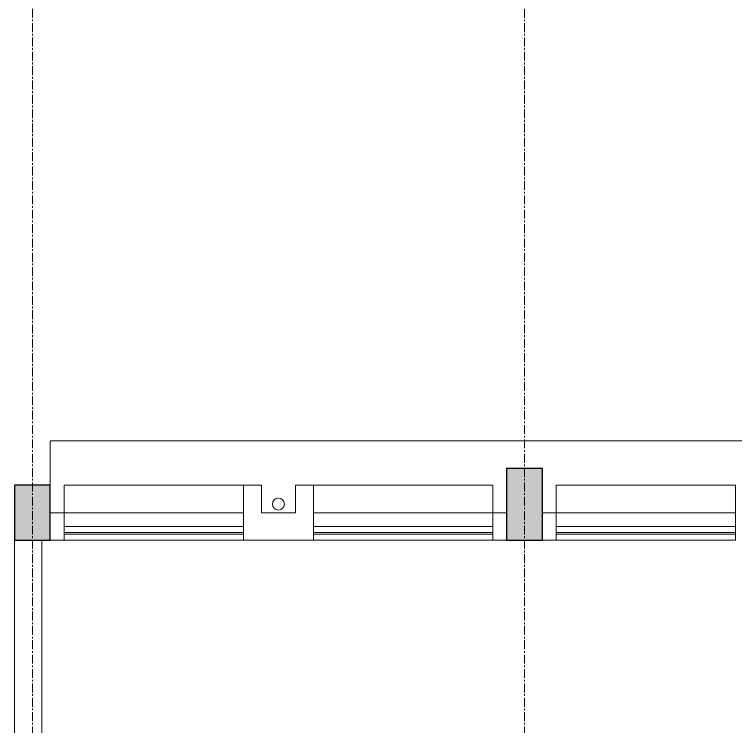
# Model space of a CAD drawing. Header units: inches. Extents: x 719368 to 6315912, y -2624014 to 446967.
# Drawn here: x 5486872 to 5492902, y -1975779 to -1969826 of the extents above; entities that cross this region are included whole.
import ezdxf
from ezdxf.lldxf.tags import DXFTag

# ---------------------------------------------------------------- set-up
doc = ezdxf.new("R2010")
doc.units = ezdxf.units.IN
doc.header["$LTSCALE"] = 20
doc.header["$MEASUREMENT"] = 0
for name, pattern in [('CENTER', [2, 1.25, -0.25, 0.25, -0.25]), ('CENTER2', [1.125, 0.75, -0.125, 0.125, -0.125]), ('DASHED2', [0.375, 0.25, -0.125])]:
    doc.linetypes.add(name, pattern=pattern)
for name, color, linetype, lineweight in [('CLL LEV.', 252, 'Continuous', 18), ('COLUMN', 2, 'Continuous', 25), ('FIXTURE', 15, 'DASHDOT', 9), ('GRID', 202, 'CENTER', 5), ('PROJ.', 30, 'DASHED2', 13), ('WALL', 1, 'Continuous', 18), ('window', 71, 'Continuous', 18), ('Window-Wall', 7, 'Continuous', 20)]:
    doc.layers.add(name, color=color, linetype=linetype, lineweight=lineweight)
tags = doc.linetypes.add('DASHDOT', pattern=[1, 0.5, -0.25, 0, -0.25]).pattern_tags.tags
tags[10:11] = [DXFTag(74, 4), DXFTag(75, 0), DXFTag(340, '0'), DXFTag(46, 1.0), DXFTag(50, 0.0), DXFTag(44, 0.0), DXFTag(45, 0.0)]
tags[8:9] = [DXFTag(74, 4), DXFTag(75, 0), DXFTag(340, '0'), DXFTag(46, 1.0), DXFTag(50, 0.0), DXFTag(44, 0.0), DXFTag(45, 0.0)]
tags[6:7] = [DXFTag(74, 4), DXFTag(75, 0), DXFTag(340, '0'), DXFTag(46, 1.0), DXFTag(50, 0.0), DXFTag(44, 0.0), DXFTag(45, 0.0)]
tags[4:5] = [DXFTag(74, 4), DXFTag(75, 0), DXFTag(340, '0'), DXFTag(46, 1.0), DXFTag(50, 0.0), DXFTag(44, 0.0), DXFTag(45, 0.0)]

# ---------------------------------------------------------------- blocks, each defined once
blk = doc.blocks.new('1.5 M Window')
at = {"layer": 'CLL LEV.'}
for p, q in [((-0.23, 0), (-0.46, 0)), ((-0.46, 0), (-0.46, -1.5)), ((-0.46, -1.5), (-0.23, -1.5))]:
    blk.add_line(p, q, dxfattribs=at)
at = {"layer": 'window'}
for p, q in [((-0.065, 0), (-0.065, -1.5)), ((-0.05, -1.5), (-0.05, 0))]:
    blk.add_line(p, q, dxfattribs=at)
at = {"layer": 'Window-Wall'}
for p, q in [((0, 0), (-0.23, 0)), ((-0.23, 0), (-0.23, -1.5)), ((-0.115, 0), (-0.115, -1.5)), ((0, -1.5), (0, 0)), ((-0.23, -1.5), (0, -1.5))]:
    blk.add_line(p, q, dxfattribs=at)
blk = doc.blocks.new('New Shaft')
at = {"layer": 'FIXTURE'}
blk.add_circle((0.3275, -0.3025), 0.05, dxfattribs=at)
at = {"layer": 'WALL'}
for p, q in [((0.035, 0), (0.62, 0)), ((0.035, 0), (0.035, -0.46)), ((0.62, 0), (0.62, -0.46)), ((0.185, -0.46), (0.185, -0.23)), ((0.185, -0.23), (0.47, -0.23)), ((0.47, -0.46), (0.47, -0.23)), ((0.035, -0.46), (0.185, -0.46)), ((0.62, -0.46), (0.47, -0.46))]:
    blk.add_line(p, q, dxfattribs=at)
blk = doc.blocks.new('CU')
at = {"layer": 'WALL', "linetype": 'CENTER2'}
h = blk.add_hatch(color=256, dxfattribs=at)
h.dxf.hatch_style = 1
h.paths.add_polyline_path([(0, 0.035), (0, -0.265), (0.46, -0.265), (0.46, 0.035)])
at = {"layer": 'COLUMN', "linetype": 'CENTER2'}
blk.add_lwpolyline([(0, 0.035), (0, -0.265), (0.46, -0.265), (0.46, 0.035), (0, 0.035)], dxfattribs=at)
blk = doc.blocks.new('C2')
at = {"layer": 'COLUMN'}
h = blk.add_hatch(color=7, dxfattribs=at)
h.dxf.hatch_style = 1
h.paths.add_polyline_path([(0.3, 0), (0, 0), (0, -0.6), (0.3, -0.6)])
for p, q in [((0, 0), (0, -0.6)), ((0.3, 0), (0, 0)), ((0.3, -0.6), (0.3, 0)), ((0, -0.6), (0.3, -0.6))]:
    blk.add_line(p, q, dxfattribs=at)

msp = doc.modelspace()

# ---------------------------------------------------------------- linework, layer by layer
at = {"layer": 'GRID', "color": 190, "ltscale": 3}
for p, q in [((5487022.4502, -2014013.1905), (5487022.4502, -1964879.5209)), ((5491137.4502, -2014013.1905), (5491137.4502, -1964879.5209))]:
    msp.add_line(p, q, dxfattribs=at)
at = {"layer": 'PROJ.'}
for p, q in [((5487172.4502, -1973991.7863), (5487172.4502, -1973391.7863)), ((5487172.4502, -1973391.7863), (5503332.4502, -1973391.7863))]:
    msp.add_line(p, q, dxfattribs=at)
at = {"layer": 'WALL'}
for p, q in [((5486872.4502, -1979921.8317), (5486872.4502, -1974221.7863)), ((5487102.4502, -1979921.8317), (5487102.4502, -1974221.7863))]:
    msp.add_line(p, q, dxfattribs=at)
for points in [[(5487287.4502, -1973991.7637), (5487287.4502, -1974221.7637), (5487172.4502, -1974221.7637), (5487172.4502, -1973991.7637), (5487287.4502, -1973991.7637)], [(5487287.4502, -1973991.7863), (5487287.4502, -1974221.7863), (5487172.4502, -1974221.7863), (5487172.4502, -1973991.7863), (5487287.4502, -1973991.7863)], [(5490987.4502, -1973991.7863), (5490987.4502, -1974221.7863), (5490872.4502, -1974221.7863), (5490872.4502, -1973991.7863), (5490987.4502, -1973991.7863)], [(5491402.4502, -1973991.7863), (5491402.4502, -1974221.7863), (5491287.4502, -1974221.7863), (5491287.4502, -1973991.7863), (5491402.4502, -1973991.7863)]]:
    msp.add_lwpolyline(points, dxfattribs=at)

# ---------------------------------------------------------------- block references
at = {"layer": 'COLUMN', "color": 5, "xscale": 1000, "yscale": 1000, "zscale": 1000}
msp.add_blockref('C2', (5490987.4502, -1973621.7863), dxfattribs=at)
at = {"layer": 'COLUMN', "linetype": 'CENTER2', "xscale": 1000, "yscale": 1000, "zscale": 1000, "rotation": 270}
msp.add_blockref('CU', (5487137.4502, -1973761.7863), dxfattribs=at)
at = {"layer": 'WALL', "xscale": 1000, "yscale": 1000, "zscale": 1000}
for name, p, rotation in [('1.5 M Window', (5488787.4502, -1974221.7863), 270), ('New Shaft', (5489407.4502, -1974221.7863), 180), ('1.5 M Window', (5490872.4502, -1974221.7863), 270), ('1.5 M Window', (5492902.4502, -1974221.7863), 270)]:
    msp.add_blockref(name, p, dxfattribs=dict(at, rotation=rotation))

doc.saveas('drawing.dxf')
